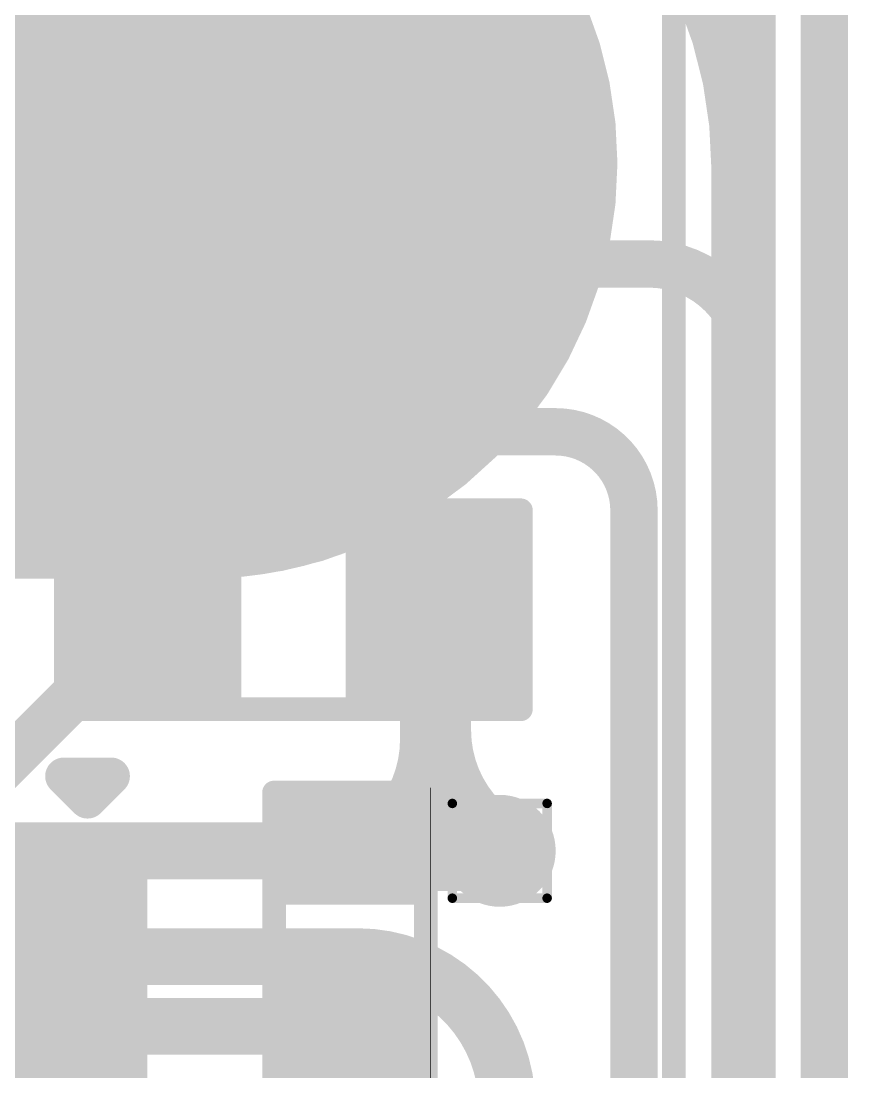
# Model space of a CAD drawing. Header units: inches. Extents: x 3 to 457, y -41 to 239.
# Drawn here: x 62.85 to 67.28, y 8.4 to 14.03 of the extents above; entities that cross this region are included whole.
import ezdxf

# ---------------------------------------------------------------- set-up
doc = ezdxf.new("R2010")
doc.units = ezdxf.units.IN
for name, color, linetype in [('Board Outline', 216, 'Continuous'), ('Bottom Layer', 5, 'Continuous'), ('Bottom Overlay', 54, 'Continuous'), ('Bottom Paste', 16, 'Continuous'), ('Bottom Solder', 6, 'Continuous'), ('Drill Drawing', 1, 'Continuous'), ('Fabrication', 76, 'Continuous'), ('Top Layer', 1, 'Continuous'), ('Top Overlay', 2, 'Continuous'), ('Top Paste', 8, 'Continuous'), ('Top Solder', 216, 'Continuous'), ('Via Holes', 16, 'Continuous')]:
    doc.layers.add(name, color=color, linetype=linetype)

# ---------------------------------------------------------------- blocks, each defined once
blk = doc.blocks.new('SEMG_PAD_B_78')
at = {"layer": 'Bottom Layer'}
h = blk.add_hatch(color=5, dxfattribs=at)
edge = h.paths.add_edge_path()
edge.add_arc((-3.15, 0.0128), 2.1, 90, 270)
edge.add_line((-3.15, -2.0872), (3.15, -2.0872))
edge.add_arc((3.15, 0.0128), 2.1, 270, 450)
edge.add_line((3.15, 2.1128), (-3.15, 2.1128))
at = {"layer": 'Bottom Paste'}
h = blk.add_hatch(color=16, dxfattribs=at)
edge = h.paths.add_edge_path()
edge.add_arc((-3.15, 0.0128), 2.1, 90, 270)
edge.add_line((-3.15, -2.0872), (3.15, -2.0872))
edge.add_arc((3.15, 0.0128), 2.1, 270, 450)
edge.add_line((3.15, 2.1128), (-3.15, 2.1128))
at = {"layer": 'Bottom Solder'}
h = blk.add_hatch(color=6, dxfattribs=at)
edge = h.paths.add_edge_path()
edge.add_arc((-3.15, 0.0128), 2.2016, 90, 270)
edge.add_line((-3.15, -2.1888), (3.15, -2.1888))
edge.add_arc((3.15, 0.0128), 2.2016, 270, 450)
edge.add_line((3.15, 2.2144), (-3.15, 2.2144))
at = {"layer": 'Bottom Overlay'}
blk.add_lwpolyline([(-5.6832, 10.9657, 0.127, 0.127, 0), (-5.6832, -10.9657, 0.127, 0.127, 0)], format="xyseb", dxfattribs=at)
blk = doc.blocks.new('TSSOP_14_107')
at = {"layer": 'Top Layer'}
blk.add_hatch(color=1, dxfattribs=at).paths.add_polyline_path([(-3.65, 2.175), (-2.15, 2.175), (-2.15, 1.725), (-3.65, 1.725)])
at = {"layer": 'Top Paste'}
blk.add_hatch(color=8, dxfattribs=at).paths.add_polyline_path([(-3.65, 2.175), (-2.15, 2.175), (-2.15, 1.725), (-3.65, 1.725)])
at = {"layer": 'Top Solder'}
for points in [[(-3.7516, 2.2766), (-2.0484, 2.2766), (-2.0484, 1.6234), (-3.7516, 1.6234)], [(-3.7516, 1.6266), (-2.0484, 1.6266), (-2.0484, 0.9734), (-3.7516, 0.9734)]]:
    blk.add_hatch(color=216, dxfattribs=at).paths.add_polyline_path(points)
at = {"layer": 'Top Overlay'}
for points in [[(-4.0112, 1.8288, 0.2, 0.2, 0), (-4.0112, 2.0828, 0.2, 0.2, 0)], [(-3.8842, 1.9558, 0.2, 0.2, 0), (-4.0112, 2.0828, 0.2, 0.2, 0)], [(-4.0112, 1.8288, 0.2, 0.2, 0), (-3.8842, 1.9558, 0.2, 0.2, 0)]]:
    blk.add_lwpolyline(points, format="xyseb", dxfattribs=at)
for points in [[(-4.0612, 2.0828, 0.1, 0.1, 1), (-3.9612, 2.0828, 0.1, 0.1, 1)], [(-4.0612, 2.0828, 0.1, 0.1, 1), (-3.9612, 2.0828, 0.1, 0.1, 1)], [(-3.9342, 1.9558, 0.1, 0.1, 1), (-3.8342, 1.9558, 0.1, 0.1, 1)], [(-3.9342, 1.9558, 0.1, 0.1, 1), (-3.8342, 1.9558, 0.1, 0.1, 1)], [(-4.0612, 1.8288, 0.1, 0.1, 1), (-3.9612, 1.8288, 0.1, 0.1, 1)], [(-4.0612, 1.8288, 0.1, 0.1, 1), (-3.9612, 1.8288, 0.1, 0.1, 1)]]:
    blk.add_lwpolyline(points, format="xyseb", close=True, dxfattribs=at)
blk = doc.blocks.new('R___0402_167')
at = {"layer": 'Top Layer'}
for points in [[(-0.6985, -0.3175), (-0.6985, 0.3175), (-0.2413, 0.3175), (-0.2413, -0.3175)], [(0.2413, -0.3175), (0.2413, 0.3175), (0.6985, 0.3175), (0.6985, -0.3175)]]:
    blk.add_hatch(color=1, dxfattribs=at).paths.add_polyline_path(points)
at = {"layer": 'Top Paste'}
for points in [[(-0.6985, -0.3175), (-0.6985, 0.3175), (-0.2413, 0.3175), (-0.2413, -0.3175)], [(0.2413, -0.3175), (0.2413, 0.3175), (0.6985, 0.3175), (0.6985, -0.3175)]]:
    blk.add_hatch(color=8, dxfattribs=at).paths.add_polyline_path(points)
at = {"layer": 'Top Solder'}
for points in [[(-0.7535, -0.3725), (-0.7535, 0.3725), (-0.1863, 0.3725), (-0.1863, -0.3725)], [(0.1863, -0.3725), (0.1863, 0.3725), (0.7535, 0.3725), (0.7535, -0.3725)]]:
    blk.add_hatch(color=216, dxfattribs=at).paths.add_polyline_path(points)
at = {"layer": 'Top Overlay'}
for points in [[(-0.7874, 0.4064, 0.127, 0.127, 0), (0.7874, 0.4064, 0.127, 0.127, 0)], [(-0.7874, 0.4064, 0.127, 0.127, 0), (-0.7874, -0.4064, 0.127, 0.127, 0)], [(0.7874, 0.4064, 0.127, 0.127, 0), (0.7874, -0.4064, 0.127, 0.127, 0)], [(-0.7874, -0.4064, 0.127, 0.127, 0), (0.7874, -0.4064, 0.127, 0.127, 0)], [(-0.8128, -0.4318, 0.00323, 0.00323, 0), (0.8128, -0.4318, 0.00323, 0.00323, 0)]]:
    blk.add_lwpolyline(points, format="xyseb", dxfattribs=at)
for points in [[(-0.8191, 0.4064, 0.0635, 0.0635, 1), (-0.7556, 0.4064, 0.0635, 0.0635, 1)], [(-0.8191, 0.4064, 0.0635, 0.0635, 1), (-0.7556, 0.4064, 0.0635, 0.0635, 1)], [(0.7556, 0.4064, 0.0635, 0.0635, 1), (0.8191, 0.4064, 0.0635, 0.0635, 1)], [(0.7556, 0.4064, 0.0635, 0.0635, 1), (0.8191, 0.4064, 0.0635, 0.0635, 1)], [(-0.8191, -0.4064, 0.0635, 0.0635, 1), (-0.7556, -0.4064, 0.0635, 0.0635, 1)], [(-0.8191, -0.4064, 0.0635, 0.0635, 1), (-0.7556, -0.4064, 0.0635, 0.0635, 1)], [(0.7556, -0.4064, 0.0635, 0.0635, 1), (0.8191, -0.4064, 0.0635, 0.0635, 1)], [(0.7556, -0.4064, 0.0635, 0.0635, 1), (0.8191, -0.4064, 0.0635, 0.0635, 1)], [(-0.8136, -0.4318, 0.00161, 0.00161, 1), (-0.812, -0.4318, 0.00161, 0.00161, 1)], [(0.812, -0.4318, 0.00161, 0.00161, 1), (0.8136, -0.4318, 0.00161, 0.00161, 1)]]:
    blk.add_lwpolyline(points, format="xyseb", close=True, dxfattribs=at)
blk = doc.blocks.new('R___0603_173')
at = {"layer": 'Top Layer'}
for points in [[(-0.381, 0.4445), (-0.381, -0.4445), (-1.143, -0.4445), (-1.143, 0.4445)], [(1.143, 0.4445), (1.143, -0.4445), (0.381, -0.4445), (0.381, 0.4445)]]:
    blk.add_hatch(color=1, dxfattribs=at).paths.add_polyline_path(points)
at = {"layer": 'Top Paste'}
for points in [[(-0.381, 0.4445), (-0.381, -0.4445), (-1.143, -0.4445), (-1.143, 0.4445)], [(1.143, 0.4445), (1.143, -0.4445), (0.381, -0.4445), (0.381, 0.4445)]]:
    blk.add_hatch(color=8, dxfattribs=at).paths.add_polyline_path(points)
at = {"layer": 'Top Solder'}
for points in [[(-0.2794, 0.5461), (-0.2794, -0.5461), (-1.2446, -0.5461), (-1.2446, 0.5461)], [(1.2446, 0.5461), (1.2446, -0.5461), (0.2794, -0.5461), (0.2794, 0.5461)]]:
    blk.add_hatch(color=216, dxfattribs=at).paths.add_polyline_path(points)
at = {"layer": 'Top Overlay'}
for points in [[(-1.2192, 0.5334, 0.127, 0.127, 0), (1.2192, 0.5334, 0.127, 0.127, 0)], [(-1.2192, -0.5334, 0.127, 0.127, 0), (-1.2192, 0.5334, 0.127, 0.127, 0)], [(1.2192, -0.5334, 0.127, 0.127, 0), (1.2192, 0.5334, 0.127, 0.127, 0)], [(-1.2192, -0.5334, 0.127, 0.127, 0), (1.2192, -0.5334, 0.127, 0.127, 0)]]:
    blk.add_lwpolyline(points, format="xyseb", dxfattribs=at)
for points in [[(-1.25095, 0.5334, 0.0635, 0.0635, 1), (-1.18745, 0.5334, 0.0635, 0.0635, 1)], [(-1.25095, 0.5334, 0.0635, 0.0635, 1), (-1.18745, 0.5334, 0.0635, 0.0635, 1)], [(1.18745, 0.5334, 0.0635, 0.0635, 1), (1.25095, 0.5334, 0.0635, 0.0635, 1)], [(1.18745, 0.5334, 0.0635, 0.0635, 1), (1.25095, 0.5334, 0.0635, 0.0635, 1)], [(-1.25095, -0.5334, 0.0635, 0.0635, 1), (-1.18745, -0.5334, 0.0635, 0.0635, 1)], [(-1.25095, -0.5334, 0.0635, 0.0635, 1), (-1.18745, -0.5334, 0.0635, 0.0635, 1)], [(1.18745, -0.5334, 0.0635, 0.0635, 1), (1.25095, -0.5334, 0.0635, 0.0635, 1)], [(1.18745, -0.5334, 0.0635, 0.0635, 1), (1.25095, -0.5334, 0.0635, 0.0635, 1)]]:
    blk.add_lwpolyline(points, format="xyseb", close=True, dxfattribs=at)
blk = doc.blocks.new('C___0603_264')
at = {"layer": 'Top Layer'}
for points in [[(-0.381, 0.4445), (-0.381, -0.4445), (-1.143, -0.4445), (-1.143, 0.4445)], [(1.143, 0.4445), (1.143, -0.4445), (0.381, -0.4445), (0.381, 0.4445)]]:
    blk.add_hatch(color=1, dxfattribs=at).paths.add_polyline_path(points)
at = {"layer": 'Top Paste'}
for points in [[(-0.381, 0.4445), (-0.381, -0.4445), (-1.143, -0.4445), (-1.143, 0.4445)], [(1.143, 0.4445), (1.143, -0.4445), (0.381, -0.4445), (0.381, 0.4445)]]:
    blk.add_hatch(color=8, dxfattribs=at).paths.add_polyline_path(points)
at = {"layer": 'Top Solder'}
for points in [[(-0.321, 0.5045), (-0.321, -0.5045), (-1.203, -0.5045), (-1.203, 0.5045)], [(1.203, 0.5045), (1.203, -0.5045), (0.321, -0.5045), (0.321, 0.5045)]]:
    blk.add_hatch(color=216, dxfattribs=at).paths.add_polyline_path(points)
at = {"layer": 'Top Overlay'}
for points in [[(-1.2446, 0.5334, 0.127, 0.127, 0), (-1.2446, -0.5334, 0.127, 0.127, 0)], [(-0.4572, 0.5334, 0.127, 0.127, 0), (-1.2446, 0.5334, 0.127, 0.127, 0)], [(1.2446, 0.5334, 0.127, 0.127, 0), (0.4572, 0.5334, 0.127, 0.127, 0)], [(1.2446, 0.5334, 0.127, 0.127, 0), (1.2446, -0.5334, 0.127, 0.127, 0)], [(-0.4572, -0.5334, 0.127, 0.127, 0), (-1.2446, -0.5334, 0.127, 0.127, 0)], [(1.2446, -0.5334, 0.127, 0.127, 0), (0.4572, -0.5334, 0.127, 0.127, 0)]]:
    blk.add_lwpolyline(points, format="xyseb", dxfattribs=at)
for points in [[(-1.2764, 0.5334, 0.0635, 0.0635, 1), (-1.2128, 0.5334, 0.0635, 0.0635, 1)], [(-1.2764, 0.5334, 0.0635, 0.0635, 1), (-1.2128, 0.5334, 0.0635, 0.0635, 1)], [(-0.4889, 0.5334, 0.0635, 0.0635, 1), (-0.4254, 0.5334, 0.0635, 0.0635, 1)], [(0.4254, 0.5334, 0.0635, 0.0635, 1), (0.4889, 0.5334, 0.0635, 0.0635, 1)], [(1.2128, 0.5334, 0.0635, 0.0635, 1), (1.2764, 0.5334, 0.0635, 0.0635, 1)], [(1.2128, 0.5334, 0.0635, 0.0635, 1), (1.2764, 0.5334, 0.0635, 0.0635, 1)], [(-1.2764, -0.5334, 0.0635, 0.0635, 1), (-1.2128, -0.5334, 0.0635, 0.0635, 1)], [(-1.2764, -0.5334, 0.0635, 0.0635, 1), (-1.2128, -0.5334, 0.0635, 0.0635, 1)], [(-0.4889, -0.5334, 0.0635, 0.0635, 1), (-0.4254, -0.5334, 0.0635, 0.0635, 1)], [(0.4254, -0.5334, 0.0635, 0.0635, 1), (0.4889, -0.5334, 0.0635, 0.0635, 1)], [(1.2128, -0.5334, 0.0635, 0.0635, 1), (1.2764, -0.5334, 0.0635, 0.0635, 1)], [(1.2128, -0.5334, 0.0635, 0.0635, 1), (1.2764, -0.5334, 0.0635, 0.0635, 1)]]:
    blk.add_lwpolyline(points, format="xyseb", close=True, dxfattribs=at)

msp = doc.modelspace()

# ---------------------------------------------------------------- hatches: boundary and pattern name
at = {"layer": 'Bottom Layer'}
h = msp.add_hatch(color=5, dxfattribs=at)
edge = h.paths.add_edge_path()
edge.add_arc((65.4148, 9.5846), 0.3, 0, 360)
at = {"layer": 'Top Layer'}
h = msp.add_hatch(color=1, dxfattribs=at)
edge = h.paths.add_edge_path()
edge.add_arc((65.4148, 9.5846), 0.3, 0, 360)
at = {"layer": 'Via Holes'}
h = msp.add_hatch(color=7, dxfattribs=at)
edge = h.paths.add_edge_path()
edge.add_arc((65.4148, 9.5846), 0.15, 0, 360)

# ---------------------------------------------------------------- linework, layer by layer
at = {"layer": 'Board Outline'}
msp.add_lwpolyline([(67.1542, 24.1726, 0.127, 0.127, 0), (67.1542, 2.3168, 0.127, 0.127, 0)], format="xyseb", dxfattribs=at)
at = {"layer": 'Bottom Layer'}
for points in [[(65.9843, 14.9761, 0.3048, 0.3048, -0.198912), (66.7014, 13.2447, 0.3048, 0.3048, 0)], [(66.7014, 2.0934, 0.3048, 0.3048, 0), (66.7014, 13.2447, 0.3048, 0.3048, 0)], [(59.7679, 9.5846, 0.3048, 0.3048, 0), (65.4148, 9.5846, 0.3048, 0.3048, 0)], [(59.7059, 9.017, 0.3048, 0.3048, 0), (64.6535, 9.017, 0.3048, 0.3048, 0)], [(64.6535, 9.017, 0.3048, 0.3048, -0.414214), (65.4542, 8.2163, 0.3048, 0.3048, 0)]]:
    msp.add_lwpolyline(points, format="xyseb", dxfattribs=at)
for points in [[(66.6252, 13.2447, 0.1524, 0.1524, 1), (66.7776, 13.2447, 0.1524, 0.1524, 1)], [(66.6252, 13.2447, 0.1524, 0.1524, 1), (66.7776, 13.2447, 0.1524, 0.1524, 1)], [(65.3386, 9.5846, 0.1524, 0.1524, 1), (65.491, 9.5846, 0.1524, 0.1524, 1)], [(64.5773, 9.017, 0.1524, 0.1524, 1), (64.7297, 9.017, 0.1524, 0.1524, 1)], [(64.5773, 9.017, 0.1524, 0.1524, 1), (64.7297, 9.017, 0.1524, 0.1524, 1)]]:
    msp.add_lwpolyline(points, format="xyseb", close=True, dxfattribs=at)
at = {"layer": 'Drill Drawing'}
for points in [[(65.1608, 9.8386, 0.0508, 0.0508, 0), (65.6688, 9.8386, 0.0508, 0.0508, 0)], [(65.1608, 9.3306, 0.0508, 0.0508, 0), (65.1608, 9.8386, 0.0508, 0.0508, 0)], [(65.6688, 9.3306, 0.0508, 0.0508, 0), (65.6688, 9.8386, 0.0508, 0.0508, 0)], [(65.1608, 9.3306, 0.0508, 0.0508, 0), (65.6688, 9.3306, 0.0508, 0.0508, 0)]]:
    msp.add_lwpolyline(points, format="xyseb", dxfattribs=at)
for points in [[(65.1481, 9.8386, 0.0254, 0.0254, 1), (65.1735, 9.8386, 0.0254, 0.0254, 1)], [(65.1481, 9.8386, 0.0254, 0.0254, 1), (65.1735, 9.8386, 0.0254, 0.0254, 1)], [(65.6561, 9.8386, 0.0254, 0.0254, 1), (65.6815, 9.8386, 0.0254, 0.0254, 1)], [(65.6561, 9.8386, 0.0254, 0.0254, 1), (65.6815, 9.8386, 0.0254, 0.0254, 1)], [(65.1481, 9.3306, 0.0254, 0.0254, 1), (65.1735, 9.3306, 0.0254, 0.0254, 1)], [(65.1481, 9.3306, 0.0254, 0.0254, 1), (65.1735, 9.3306, 0.0254, 0.0254, 1)], [(65.6561, 9.3306, 0.0254, 0.0254, 1), (65.6815, 9.3306, 0.0254, 0.0254, 1)], [(65.6561, 9.3306, 0.0254, 0.0254, 1), (65.6815, 9.3306, 0.0254, 0.0254, 1)]]:
    msp.add_lwpolyline(points, format="xyseb", close=True, dxfattribs=at)
at = {"layer": 'Fabrication'}
for points in [[(67.1542, 24.1726, 0.254, 0.254, 0), (67.1542, 2.3168, 0.254, 0.254, 0)], [(65.3038, 14.7553, 0.254, 0.254, -0.198912), (65.9188, 13.2703, 0.254, 0.254, 0)], [(65.9188, 13.2703, 0.254, 0.254, -0.198912), (65.3038, 11.7854, 0.254, 0.254, 0)], [(65.3038, 11.7854, 0.254, 0.254, -0.198912), (63.8188, 11.1703, 0.254, 0.254, 0)], [(57.5108, 11.1703, 0.254, 0.254, 0), (63.8188, 11.1703, 0.254, 0.254, 0)]]:
    msp.add_lwpolyline(points, format="xyseb", dxfattribs=at)
for points in [[(65.8553, 13.2703, 0.127, 0.127, 1), (65.9823, 13.2703, 0.127, 0.127, 1)], [(65.8553, 13.2703, 0.127, 0.127, 1), (65.9823, 13.2703, 0.127, 0.127, 1)], [(65.2403, 11.7854, 0.127, 0.127, 1), (65.3673, 11.7854, 0.127, 0.127, 1)], [(65.2403, 11.7854, 0.127, 0.127, 1), (65.3673, 11.7854, 0.127, 0.127, 1)], [(63.7553, 11.1703, 0.127, 0.127, 1), (63.8823, 11.1703, 0.127, 0.127, 1)], [(63.7553, 11.1703, 0.127, 0.127, 1), (63.8823, 11.1703, 0.127, 0.127, 1)]]:
    msp.add_lwpolyline(points, format="xyseb", close=True, dxfattribs=at)
at = {"layer": 'Top Layer'}
for points in [[(63.5469, 12.7311, 0.381, 0.381, 0), (63.5469, 16.632, 0.381, 0.381, 0)], [(66.7668, 12.1781, 0.254, 0.254, 0), (66.7668, 16.5129, 0.254, 0.254, 0)], [(63.5469, 12.1781, 0.254, 0.254, 0), (63.5469, 12.7311, 0.254, 0.254, 0)], [(65.0709, 12.7311, 0.254, 0.254, 0), (66.2138, 12.7311, 0.254, 0.254, 0)], [(66.2138, 12.7311, 0.254, 0.254, -0.000536), (66.2149, 12.7311, 0.254, 0.254, 0)], [(66.2149, 12.7311, 0.254, 0.254, -0.413586), (66.7668, 12.1781, 0.254, 0.254, 0)], [(63.5469, 12.1781, 0.254, 0.254, -0.414214), (63.1999, 11.8311, 0.254, 0.254, 0)], [(63.8938, 11.8311, 0.254, 0.254, -0.414214), (63.5469, 12.1781, 0.254, 0.254, 0)], [(66.7668, 1.9428, 0.254, 0.254, 0), (66.7668, 12.1781, 0.254, 0.254, 0)], [(61.747, 11.8311, 0.254, 0.254, 0), (63.1999, 11.8311, 0.254, 0.254, 0)], [(63.1999, 11.8311, 0.254, 0.254, 0), (63.8938, 11.8311, 0.254, 0.254, 0)], [(63.8938, 11.8311, 0.254, 0.254, 0), (65.7134, 11.8311, 0.254, 0.254, 0)], [(65.7134, 11.8311, 0.254, 0.254, -0.414214), (66.1343, 11.4103, 0.254, 0.254, 0)], [(66.1343, 1.9695, 0.254, 0.254, 0), (66.1343, 11.4103, 0.254, 0.254, 0)], [(65.0709, 9.5846, 0.381, 0.381, 0), (65.0709, 10.8769, 0.381, 0.381, 0)], [(62.6982, 9.9814, 0.254, 0.254, 0), (63.2353, 10.5185, 0.254, 0.254, 0)], [(65.0709, 10.18, 0.381, 0.381, -0.198912), (64.8572, 9.664, 0.381, 0.381, 0)], [(65.2846, 9.7148, 0.381, 0.381, -0.198912), (65.0709, 10.2308, 0.381, 0.381, 0)], [(64.6116, 9.5795, 0.381, 0.381, 0), (65.0709, 9.5795, 0.381, 0.381, 0)], [(64.8793, 9.5592, 0.381, 0.381, 0), (65.3386, 9.5592, 0.381, 0.381, 0)], [(63.2725, 8.6435, 0.3048, 0.3048, 0), (64.5063, 8.6435, 0.3048, 0.3048, 0)], [(64.6116, 7.7264, 0.3048, 0.3048, 0), (64.6116, 8.6397, 0.3048, 0.3048, 0)]]:
    msp.add_lwpolyline(points, format="xyseb", dxfattribs=at)
for points in [[(63.4516, 12.7311, 0.1905, 0.1905, 1), (63.6421, 12.7311, 0.1905, 0.1905, 1)], [(63.4834, 12.7311, 0.127, 0.127, 1), (63.6104, 12.7311, 0.127, 0.127, 1)], [(65.0074, 12.7311, 0.127, 0.127, 1), (65.1344, 12.7311, 0.127, 0.127, 1)], [(66.1503, 12.7311, 0.127, 0.127, 1), (66.2773, 12.7311, 0.127, 0.127, 1)], [(66.1503, 12.7311, 0.127, 0.127, 1), (66.2773, 12.7311, 0.127, 0.127, 1)], [(66.1514, 12.7311, 0.127, 0.127, 1), (66.2784, 12.7311, 0.127, 0.127, 1)], [(66.1514, 12.7311, 0.127, 0.127, 1), (66.2784, 12.7311, 0.127, 0.127, 1)], [(63.4834, 12.1781, 0.127, 0.127, 1), (63.6104, 12.1781, 0.127, 0.127, 1)], [(63.4834, 12.1781, 0.127, 0.127, 1), (63.6104, 12.1781, 0.127, 0.127, 1)], [(63.4834, 12.1781, 0.127, 0.127, 1), (63.6104, 12.1781, 0.127, 0.127, 1)], [(66.7033, 12.1781, 0.127, 0.127, 1), (66.8303, 12.1781, 0.127, 0.127, 1)], [(66.7033, 12.1781, 0.127, 0.127, 1), (66.8303, 12.1781, 0.127, 0.127, 1)], [(66.7033, 12.1781, 0.127, 0.127, 1), (66.8303, 12.1781, 0.127, 0.127, 1)], [(63.1364, 11.8311, 0.127, 0.127, 1), (63.2634, 11.8311, 0.127, 0.127, 1)], [(63.1364, 11.8311, 0.127, 0.127, 1), (63.2634, 11.8311, 0.127, 0.127, 1)], [(63.1364, 11.8311, 0.127, 0.127, 1), (63.2634, 11.8311, 0.127, 0.127, 1)], [(63.8303, 11.8311, 0.127, 0.127, 1), (63.9573, 11.8311, 0.127, 0.127, 1)], [(63.8303, 11.8311, 0.127, 0.127, 1), (63.9573, 11.8311, 0.127, 0.127, 1)], [(63.8303, 11.8311, 0.127, 0.127, 1), (63.9573, 11.8311, 0.127, 0.127, 1)], [(65.6499, 11.8311, 0.127, 0.127, 1), (65.7769, 11.8311, 0.127, 0.127, 1)], [(65.6499, 11.8311, 0.127, 0.127, 1), (65.7769, 11.8311, 0.127, 0.127, 1)], [(66.0708, 11.4103, 0.127, 0.127, 1), (66.1978, 11.4103, 0.127, 0.127, 1)], [(66.0708, 11.4103, 0.127, 0.127, 1), (66.1978, 11.4103, 0.127, 0.127, 1)], [(64.9756, 10.8769, 0.1905, 0.1905, 1), (65.1661, 10.8769, 0.1905, 0.1905, 1)], [(63.1718, 10.5185, 0.127, 0.127, 1), (63.2988, 10.5185, 0.127, 0.127, 1)], [(64.9756, 10.2308, 0.1905, 0.1905, 1), (65.1661, 10.2308, 0.1905, 0.1905, 1)], [(64.9756, 10.18, 0.1905, 0.1905, 1), (65.1661, 10.18, 0.1905, 0.1905, 1)], [(65.1894, 9.7148, 0.1905, 0.1905, 1), (65.3799, 9.7148, 0.1905, 0.1905, 1)], [(64.7619, 9.664, 0.1905, 0.1905, 1), (64.9524, 9.664, 0.1905, 0.1905, 1)], [(64.5163, 9.5795, 0.1905, 0.1905, 1), (64.7068, 9.5795, 0.1905, 0.1905, 1)], [(64.784, 9.5592, 0.1905, 0.1905, 1), (64.9745, 9.5592, 0.1905, 0.1905, 1)], [(64.9756, 9.5846, 0.1905, 0.1905, 1), (65.1661, 9.5846, 0.1905, 0.1905, 1)], [(64.9756, 9.5795, 0.1905, 0.1905, 1), (65.1661, 9.5795, 0.1905, 0.1905, 1)], [(65.2433, 9.5592, 0.1905, 0.1905, 1), (65.4338, 9.5592, 0.1905, 0.1905, 1)], [(63.1963, 8.6435, 0.1524, 0.1524, 1), (63.3487, 8.6435, 0.1524, 0.1524, 1)], [(64.4301, 8.6435, 0.1524, 0.1524, 1), (64.5825, 8.6435, 0.1524, 0.1524, 1)], [(64.5354, 8.6397, 0.1524, 0.1524, 1), (64.6878, 8.6397, 0.1524, 0.1524, 1)]]:
    msp.add_lwpolyline(points, format="xyseb", close=True, dxfattribs=at)

# ---------------------------------------------------------------- block references
for name, p, rotation in [('SEMG_PAD_B_78', (60.6648, 13.2575), 180), ('C___0603_264', (64.3089, 12.7311), 180), ('TSSOP_14_107', (61.2499, 5.9734), 270), ('R___0402_167', (64.6116, 9.1096), 90)]:
    msp.add_blockref(name, p, dxfattribs=dict(rotation=rotation))
msp.add_blockref('R___0603_173', (64.3089, 10.8769))

doc.saveas('drawing.dxf')
